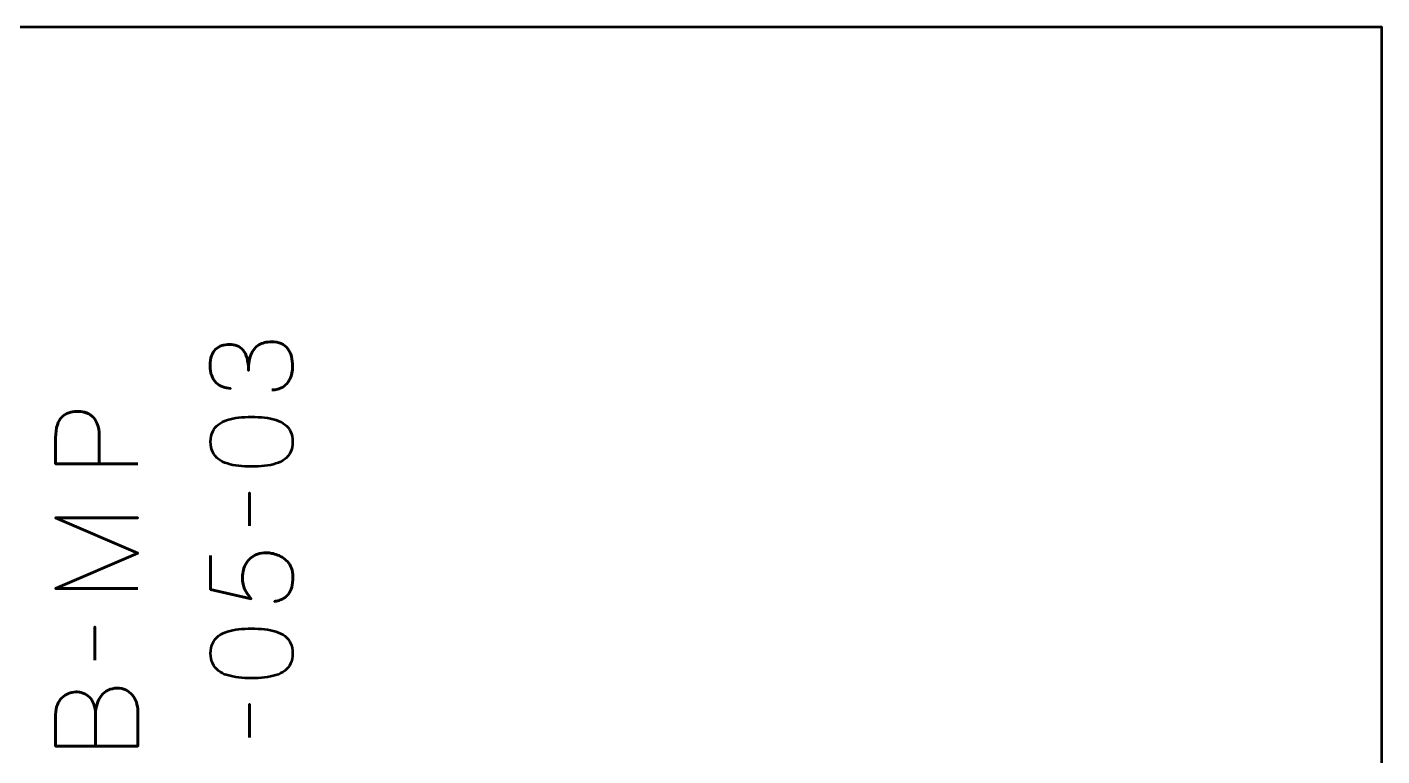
# Model space of a CAD drawing. Header units: centimetres. Extents: x -15.4 to -5.6, y -17.5 to -12.2.
# Drawn here: x -10.63 to -5.6, y -14.91 to -12.2 of the extents above; entities that cross this region are included whole.
import ezdxf

# ---------------------------------------------------------------- set-up
doc = ezdxf.new("R2010")
doc.units = ezdxf.units.CM
doc.header["$MEASUREMENT"] = 0
doc.layers.add('Layer 1', color=7, linetype='Continuous')

msp = doc.modelspace()

# ---------------------------------------------------------------- linework, layer by layer
at = {"layer": 'Layer 1', "lineweight": 53}
msp.add_open_spline([(-5.60014, -17.50002), (-5.60014, -17.50002), (-14.90004, -17.50002), (-14.90004, -17.50002), (-14.90004, -17.50002), (-15.17704, -17.50002), (-15.40014, -17.27693), (-15.40014, -16.99993), (-15.40014, -16.99993), (-15.40014, -16.99993), (-15.40014, -12.70007), (-15.40014, -12.70007), (-15.40014, -12.70007), (-15.40014, -12.42293), (-15.17704, -12.19997), (-14.90004, -12.19997), (-14.90004, -12.19997), (-14.90004, -12.19997), (-5.60014, -12.19997), (-5.60014, -12.19997), (-5.60014, -12.19997), (-5.59979, -13.96664), (-5.59979, -15.73334), (-5.60014, -17.50002)], degree=3, knots=[0, 0, 0, 0, 0.1666667, 0.1666667, 0.1666667, 0.1666667, 0.3333333, 0.3333333, 0.3333333, 0.3333333, 0.5, 0.5, 0.5, 0.5, 0.6666667, 0.6666667, 0.6666667, 0.6666667, 0.8333333, 0.8333333, 0.8333333, 0.8333333, 1, 1, 1, 1], dxfattribs=at)
at = {"layer": 'Layer 1', "color": 5, "lineweight": 53}
for points, knots in [([(-9.7241, -13.54808), (-9.70886, -13.54801), (-9.6956, -13.54448), (-9.6841, -13.5375), (-9.6841, -13.5375), (-9.67267, -13.53051), (-9.66371, -13.52056), (-9.65729, -13.50758), (-9.65729, -13.50758), (-9.65087, -13.4946), (-9.64762, -13.47901), (-9.64748, -13.46087), (-9.64748, -13.46087), (-9.64748, -13.44726), (-9.64889, -13.43491), (-9.65185, -13.42369), (-9.65185, -13.42369), (-9.65482, -13.41254), (-9.6594, -13.40295), (-9.66568, -13.39483), (-9.66568, -13.39483), (-9.67196, -13.38672), (-9.68008, -13.38051), (-9.68995, -13.37607), (-9.68995, -13.37607), (-9.6999, -13.37169), (-9.71183, -13.36951), (-9.7258, -13.36944), (-9.7258, -13.36944), (-9.74442, -13.36936), (-9.76016, -13.37317), (-9.77293, -13.38072), (-9.77293, -13.38072), (-9.7857, -13.38827), (-9.79529, -13.39999), (-9.80185, -13.41572), (-9.80185, -13.41572), (-9.80842, -13.43145), (-9.81173, -13.45163), (-9.81173, -13.47611), (-9.81173, -13.47611), (-9.81166, -13.45784), (-9.81335, -13.44253), (-9.81681, -13.43004), (-9.81681, -13.43004), (-9.82027, -13.41762), (-9.82514, -13.40768), (-9.83149, -13.4002), (-9.83149, -13.4002), (-9.83777, -13.39272), (-9.84525, -13.38729), (-9.85385, -13.38404), (-9.85385, -13.38404), (-9.86239, -13.38072), (-9.87177, -13.3791), (-9.882, -13.37917), (-9.882, -13.37917), (-9.89224, -13.3791), (-9.90169, -13.38051), (-9.91044, -13.38333), (-9.91044, -13.38333), (-9.91919, -13.38609), (-9.92688, -13.3906), (-9.93344, -13.39674), (-9.93344, -13.39674), (-9.94, -13.40288), (-9.94515, -13.41099), (-9.94882, -13.42094), (-9.94882, -13.42094), (-9.95249, -13.43096), (-9.95432, -13.44317), (-9.95439, -13.45749), (-9.95439, -13.45749), (-9.95432, -13.47174), (-9.95221, -13.48423), (-9.94811, -13.49481), (-9.94811, -13.49481), (-9.94402, -13.50547), (-9.93845, -13.51421), (-9.93132, -13.52127), (-9.93132, -13.52127), (-9.9242, -13.52825), (-9.91608, -13.53348), (-9.90691, -13.53693), (-9.90691, -13.53693), (-9.89774, -13.54046), (-9.888, -13.54215), (-9.87777, -13.54215), (-9.87777, -13.54215), (-9.888, -13.54215), (-9.89774, -13.54046), (-9.90691, -13.53693), (-9.90691, -13.53693), (-9.91608, -13.53348), (-9.9242, -13.52825), (-9.93132, -13.52127), (-9.93132, -13.52127), (-9.93845, -13.51421), (-9.94402, -13.50547), (-9.94811, -13.49481), (-9.94811, -13.49481), (-9.95221, -13.48423), (-9.95432, -13.47174), (-9.95439, -13.45749), (-9.95439, -13.45749), (-9.95432, -13.44317), (-9.95249, -13.43096), (-9.94882, -13.42094), (-9.94882, -13.42094), (-9.94515, -13.41099), (-9.94, -13.40288), (-9.93344, -13.39674), (-9.93344, -13.39674), (-9.92688, -13.3906), (-9.91919, -13.38609), (-9.91044, -13.38333), (-9.91044, -13.38333), (-9.90169, -13.38051), (-9.89224, -13.3791), (-9.882, -13.37917), (-9.882, -13.37917), (-9.87177, -13.3791), (-9.86239, -13.38072), (-9.85385, -13.38404), (-9.85385, -13.38404), (-9.84525, -13.38729), (-9.83777, -13.39272), (-9.83149, -13.4002), (-9.83149, -13.4002), (-9.82514, -13.40768), (-9.82027, -13.41762), (-9.81681, -13.43004), (-9.81681, -13.43004), (-9.81335, -13.44253), (-9.81166, -13.45784), (-9.81173, -13.47611), (-9.81173, -13.47611), (-9.81173, -13.45163), (-9.80842, -13.43145), (-9.80185, -13.41572), (-9.80185, -13.41572), (-9.79529, -13.39999), (-9.7857, -13.38827), (-9.77293, -13.38072), (-9.77293, -13.38072), (-9.76016, -13.37317), (-9.74442, -13.36936), (-9.7258, -13.36944), (-9.7258, -13.36944), (-9.71183, -13.36951), (-9.6999, -13.37169), (-9.68995, -13.37607), (-9.68995, -13.37607), (-9.68008, -13.38051), (-9.67196, -13.38672), (-9.66568, -13.39483), (-9.66568, -13.39483), (-9.6594, -13.40295), (-9.65482, -13.41254), (-9.65185, -13.42369), (-9.65185, -13.42369), (-9.64889, -13.43491), (-9.64748, -13.44726), (-9.64748, -13.46087), (-9.64748, -13.46087), (-9.64762, -13.47901), (-9.65087, -13.4946), (-9.65729, -13.50758), (-9.65729, -13.50758), (-9.66371, -13.52056), (-9.67267, -13.53051), (-9.6841, -13.5375), (-9.6841, -13.5375), (-9.6956, -13.54448), (-9.70886, -13.54801), (-9.7241, -13.54808)], [0, 0, 0, 0, 0.0227273, 0.0227273, 0.0227273, 0.0227273, 0.0454545, 0.0454545, 0.0454545, 0.0454545, 0.0681818, 0.0681818, 0.0681818, 0.0681818, 0.0909091, 0.0909091, 0.0909091, 0.0909091, 0.1136364, 0.1136364, 0.1136364, 0.1136364, 0.1363636, 0.1363636, 0.1363636, 0.1363636, 0.1590909, 0.1590909, 0.1590909, 0.1590909, 0.1818182, 0.1818182, 0.1818182, 0.1818182, 0.2045455, 0.2045455, 0.2045455, 0.2045455, 0.2272727, 0.2272727, 0.2272727, 0.2272727, 0.25, 0.25, 0.25, 0.25, 0.2727273, 0.2727273, 0.2727273, 0.2727273, 0.2954545, 0.2954545, 0.2954545, 0.2954545, 0.3181818, 0.3181818, 0.3181818, 0.3181818, 0.3409091, 0.3409091, 0.3409091, 0.3409091, 0.3636364, 0.3636364, 0.3636364, 0.3636364, 0.3863636, 0.3863636, 0.3863636, 0.3863636, 0.4090909, 0.4090909, 0.4090909, 0.4090909, 0.4318182, 0.4318182, 0.4318182, 0.4318182, 0.4545455, 0.4545455, 0.4545455, 0.4545455, 0.4772727, 0.4772727, 0.4772727, 0.4772727, 0.5, 0.5, 0.5, 0.5, 0.5227273, 0.5227273, 0.5227273, 0.5227273, 0.5454545, 0.5454545, 0.5454545, 0.5454545, 0.5681818, 0.5681818, 0.5681818, 0.5681818, 0.5909091, 0.5909091, 0.5909091, 0.5909091, 0.6136364, 0.6136364, 0.6136364, 0.6136364, 0.6363636, 0.6363636, 0.6363636, 0.6363636, 0.6590909, 0.6590909, 0.6590909, 0.6590909, 0.6818182, 0.6818182, 0.6818182, 0.6818182, 0.7045455, 0.7045455, 0.7045455, 0.7045455, 0.7272727, 0.7272727, 0.7272727, 0.7272727, 0.75, 0.75, 0.75, 0.75, 0.7727273, 0.7727273, 0.7727273, 0.7727273, 0.7954545, 0.7954545, 0.7954545, 0.7954545, 0.8181818, 0.8181818, 0.8181818, 0.8181818, 0.8409091, 0.8409091, 0.8409091, 0.8409091, 0.8636364, 0.8636364, 0.8636364, 0.8636364, 0.8863636, 0.8863636, 0.8863636, 0.8863636, 0.9090909, 0.9090909, 0.9090909, 0.9090909, 0.9318182, 0.9318182, 0.9318182, 0.9318182, 0.9545455, 0.9545455, 0.9545455, 0.9545455, 0.9772727, 0.9772727, 0.9772727, 0.9772727, 1, 1, 1, 1]), ([(-10.22279, -13.82324), (-10.22279, -13.82324), (-10.52801, -13.82324), (-10.52801, -13.82324), (-10.52801, -13.82324), (-10.52801, -13.82324), (-10.52801, -13.72587), (-10.52801, -13.72587), (-10.52801, -13.72587), (-10.52794, -13.7064), (-10.52575, -13.69039), (-10.52152, -13.67776), (-10.52152, -13.67776), (-10.51736, -13.6652), (-10.51157, -13.65532), (-10.50423, -13.64819), (-10.50423, -13.64819), (-10.49697, -13.64107), (-10.48864, -13.63599), (-10.47926, -13.63288), (-10.47926, -13.63288), (-10.46987, -13.62985), (-10.46007, -13.62809), (-10.44969, -13.62766), (-10.44969, -13.62766), (-10.43932, -13.62717), (-10.42916, -13.62837), (-10.41929, -13.63119), (-10.41929, -13.63119), (-10.40941, -13.63408), (-10.40045, -13.63895), (-10.3924, -13.64594), (-10.3924, -13.64594), (-10.38436, -13.65285), (-10.37794, -13.66223), (-10.37321, -13.67402), (-10.37321, -13.67402), (-10.36842, -13.6858), (-10.36602, -13.7004), (-10.36588, -13.71783), (-10.36588, -13.71783), (-10.36588, -13.71783), (-10.36588, -13.82324), (-10.36588, -13.82324), (-10.36588, -13.82324), (-10.36588, -13.82324), (-10.36588, -13.71783), (-10.36588, -13.71783), (-10.36588, -13.71783), (-10.36602, -13.70076), (-10.36842, -13.68629), (-10.37321, -13.67458), (-10.37321, -13.67458), (-10.37794, -13.6628), (-10.38436, -13.65341), (-10.3924, -13.64636), (-10.3924, -13.64636), (-10.40045, -13.63937), (-10.40941, -13.63436), (-10.41929, -13.6314), (-10.41929, -13.6314), (-10.42916, -13.62844), (-10.43932, -13.62717), (-10.44969, -13.62766), (-10.44969, -13.62766), (-10.46007, -13.62809), (-10.46987, -13.62985), (-10.47926, -13.63302), (-10.47926, -13.63302), (-10.48864, -13.63613), (-10.49697, -13.64135), (-10.50423, -13.64848), (-10.50423, -13.64848), (-10.51157, -13.65567), (-10.51736, -13.66555), (-10.52152, -13.67811), (-10.52152, -13.67811), (-10.52575, -13.69074), (-10.52794, -13.70661), (-10.52801, -13.72587), (-10.52801, -13.72587), (-10.52801, -13.72587), (-10.52801, -13.82324), (-10.52801, -13.82324), (-10.52801, -13.82324), (-10.52801, -13.82324), (-10.22279, -13.82324), (-10.22279, -13.82324)], [0, 0, 0, 0, 0.0454545, 0.0454545, 0.0454545, 0.0454545, 0.0909091, 0.0909091, 0.0909091, 0.0909091, 0.1363636, 0.1363636, 0.1363636, 0.1363636, 0.1818182, 0.1818182, 0.1818182, 0.1818182, 0.2272727, 0.2272727, 0.2272727, 0.2272727, 0.2727273, 0.2727273, 0.2727273, 0.2727273, 0.3181818, 0.3181818, 0.3181818, 0.3181818, 0.3636364, 0.3636364, 0.3636364, 0.3636364, 0.4090909, 0.4090909, 0.4090909, 0.4090909, 0.4545455, 0.4545455, 0.4545455, 0.4545455, 0.5, 0.5, 0.5, 0.5, 0.5454545, 0.5454545, 0.5454545, 0.5454545, 0.5909091, 0.5909091, 0.5909091, 0.5909091, 0.6363636, 0.6363636, 0.6363636, 0.6363636, 0.6818182, 0.6818182, 0.6818182, 0.6818182, 0.7272727, 0.7272727, 0.7272727, 0.7272727, 0.7727273, 0.7727273, 0.7727273, 0.7727273, 0.8181818, 0.8181818, 0.8181818, 0.8181818, 0.8636364, 0.8636364, 0.8636364, 0.8636364, 0.9090909, 0.9090909, 0.9090909, 0.9090909, 0.9545455, 0.9545455, 0.9545455, 0.9545455, 1, 1, 1, 1]), ([(-9.64748, -13.74069), (-9.64755, -13.72588), (-9.65016, -13.71311), (-9.65524, -13.70245), (-9.65524, -13.70245), (-9.66032, -13.69187), (-9.66759, -13.68305), (-9.67683, -13.676), (-9.67683, -13.676), (-9.68614, -13.66901), (-9.69715, -13.66351), (-9.70985, -13.65942), (-9.70985, -13.65942), (-9.72255, -13.65539), (-9.73645, -13.6525), (-9.75169, -13.65088), (-9.75169, -13.65088), (-9.76693, -13.64918), (-9.78295, -13.64834), (-9.79988, -13.64841), (-9.79988, -13.64841), (-9.81674, -13.64834), (-9.83276, -13.64918), (-9.84793, -13.65088), (-9.84793, -13.65088), (-9.8631, -13.6525), (-9.87707, -13.65539), (-9.88977, -13.65942), (-9.88977, -13.65942), (-9.9024, -13.66351), (-9.9134, -13.66901), (-9.92279, -13.676), (-9.92279, -13.676), (-9.9321, -13.68305), (-9.93937, -13.69187), (-9.94445, -13.70245), (-9.94445, -13.70245), (-9.9496, -13.71311), (-9.95221, -13.72588), (-9.95228, -13.74069), (-9.95228, -13.74069), (-9.95221, -13.75551), (-9.9496, -13.76828), (-9.94445, -13.77894), (-9.94445, -13.77894), (-9.93937, -13.78952), (-9.9321, -13.79834), (-9.92279, -13.80539), (-9.92279, -13.80539), (-9.9134, -13.81238), (-9.9024, -13.81788), (-9.88977, -13.82197), (-9.88977, -13.82197), (-9.87707, -13.826), (-9.8631, -13.82889), (-9.84793, -13.83051), (-9.84793, -13.83051), (-9.83276, -13.8322), (-9.81674, -13.83305), (-9.79988, -13.83298), (-9.79988, -13.83298), (-9.78295, -13.83305), (-9.76693, -13.8322), (-9.75169, -13.83051), (-9.75169, -13.83051), (-9.73645, -13.82889), (-9.72255, -13.826), (-9.70985, -13.82197), (-9.70985, -13.82197), (-9.69715, -13.81788), (-9.68614, -13.81238), (-9.67683, -13.80539), (-9.67683, -13.80539), (-9.66759, -13.79834), (-9.66032, -13.78952), (-9.65524, -13.77894), (-9.65524, -13.77894), (-9.65016, -13.76828), (-9.64755, -13.75551), (-9.64748, -13.74069)], [0, 0, 0, 0, 0.05, 0.05, 0.05, 0.05, 0.1, 0.1, 0.1, 0.1, 0.15, 0.15, 0.15, 0.15, 0.2, 0.2, 0.2, 0.2, 0.25, 0.25, 0.25, 0.25, 0.3, 0.3, 0.3, 0.3, 0.35, 0.35, 0.35, 0.35, 0.4, 0.4, 0.4, 0.4, 0.45, 0.45, 0.45, 0.45, 0.5, 0.5, 0.5, 0.5, 0.55, 0.55, 0.55, 0.55, 0.6, 0.6, 0.6, 0.6, 0.65, 0.65, 0.65, 0.65, 0.7, 0.7, 0.7, 0.7, 0.75, 0.75, 0.75, 0.75, 0.8, 0.8, 0.8, 0.8, 0.85, 0.85, 0.85, 0.85, 0.9, 0.9, 0.9, 0.9, 0.95, 0.95, 0.95, 0.95, 1, 1, 1, 1]), ([(-9.64748, -13.74069), (-9.64755, -13.72588), (-9.65016, -13.71311), (-9.65524, -13.70245), (-9.65524, -13.70245), (-9.66032, -13.69187), (-9.66759, -13.68305), (-9.67683, -13.676), (-9.67683, -13.676), (-9.68614, -13.66901), (-9.69715, -13.66351), (-9.70985, -13.65942), (-9.70985, -13.65942), (-9.72255, -13.65539), (-9.73645, -13.6525), (-9.75169, -13.65088), (-9.75169, -13.65088), (-9.76693, -13.64918), (-9.78295, -13.64834), (-9.79988, -13.64841), (-9.79988, -13.64841), (-9.81674, -13.64834), (-9.83276, -13.64918), (-9.84793, -13.65088), (-9.84793, -13.65088), (-9.8631, -13.6525), (-9.87707, -13.65539), (-9.88977, -13.65942), (-9.88977, -13.65942), (-9.9024, -13.66351), (-9.9134, -13.66901), (-9.92279, -13.676), (-9.92279, -13.676), (-9.9321, -13.68305), (-9.93937, -13.69187), (-9.94445, -13.70245), (-9.94445, -13.70245), (-9.9496, -13.71311), (-9.95221, -13.72588), (-9.95228, -13.74069), (-9.95228, -13.74069), (-9.95221, -13.75551), (-9.9496, -13.76828), (-9.94445, -13.77894), (-9.94445, -13.77894), (-9.93937, -13.78952), (-9.9321, -13.79834), (-9.92279, -13.80539), (-9.92279, -13.80539), (-9.9134, -13.81238), (-9.9024, -13.81788), (-9.88977, -13.82197), (-9.88977, -13.82197), (-9.87707, -13.826), (-9.8631, -13.82889), (-9.84793, -13.83051), (-9.84793, -13.83051), (-9.83276, -13.8322), (-9.81674, -13.83305), (-9.79988, -13.83298), (-9.79988, -13.83298), (-9.78295, -13.83305), (-9.76693, -13.8322), (-9.75169, -13.83051), (-9.75169, -13.83051), (-9.73645, -13.82889), (-9.72255, -13.826), (-9.70985, -13.82197), (-9.70985, -13.82197), (-9.69715, -13.81788), (-9.68614, -13.81238), (-9.67683, -13.80539), (-9.67683, -13.80539), (-9.66759, -13.79834), (-9.66032, -13.78952), (-9.65524, -13.77894), (-9.65524, -13.77894), (-9.65016, -13.76828), (-9.64755, -13.75551), (-9.64748, -13.74069)], [0, 0, 0, 0, 0.05, 0.05, 0.05, 0.05, 0.1, 0.1, 0.1, 0.1, 0.15, 0.15, 0.15, 0.15, 0.2, 0.2, 0.2, 0.2, 0.25, 0.25, 0.25, 0.25, 0.3, 0.3, 0.3, 0.3, 0.35, 0.35, 0.35, 0.35, 0.4, 0.4, 0.4, 0.4, 0.45, 0.45, 0.45, 0.45, 0.5, 0.5, 0.5, 0.5, 0.55, 0.55, 0.55, 0.55, 0.6, 0.6, 0.6, 0.6, 0.65, 0.65, 0.65, 0.65, 0.7, 0.7, 0.7, 0.7, 0.75, 0.75, 0.75, 0.75, 0.8, 0.8, 0.8, 0.8, 0.85, 0.85, 0.85, 0.85, 0.9, 0.9, 0.9, 0.9, 0.95, 0.95, 0.95, 0.95, 1, 1, 1, 1]), ([(-9.80708, -14.05311), (-9.80708, -14.05311), (-9.80708, -13.92992), (-9.80708, -13.92992), (-9.80708, -13.92992), (-9.80708, -13.92992), (-9.80708, -14.05311), (-9.80708, -14.05311)], [0, 0, 0, 0, 0.5, 0.5, 0.5, 0.5, 1, 1, 1, 1]), ([(-10.22279, -14.28594), (-10.22279, -14.28594), (-10.52801, -14.28594), (-10.52801, -14.28594), (-10.52801, -14.28594), (-10.52801, -14.28594), (-10.22279, -14.15471), (-10.22279, -14.15471), (-10.22279, -14.15471), (-10.22279, -14.15471), (-10.52801, -14.02305), (-10.52801, -14.02305), (-10.52801, -14.02305), (-10.52801, -14.02305), (-10.22279, -14.02305), (-10.22279, -14.02305), (-10.22279, -14.02305), (-10.22279, -14.02305), (-10.52801, -14.02305), (-10.52801, -14.02305), (-10.52801, -14.02305), (-10.52801, -14.02305), (-10.22279, -14.15471), (-10.22279, -14.15471), (-10.22279, -14.15471), (-10.22279, -14.15471), (-10.52801, -14.28594), (-10.52801, -14.28594), (-10.52801, -14.28594), (-10.52801, -14.28594), (-10.22279, -14.28594), (-10.22279, -14.28594)], [0, 0, 0, 0, 0.125, 0.125, 0.125, 0.125, 0.25, 0.25, 0.25, 0.25, 0.375, 0.375, 0.375, 0.375, 0.5, 0.5, 0.5, 0.5, 0.625, 0.625, 0.625, 0.625, 0.75, 0.75, 0.75, 0.75, 0.875, 0.875, 0.875, 0.875, 1, 1, 1, 1]), ([(-9.9527, -14.16275), (-9.9527, -14.16275), (-9.9527, -14.28975), (-9.9527, -14.28975), (-9.9527, -14.28975), (-9.9527, -14.28975), (-9.80115, -14.32362), (-9.80115, -14.32362), (-9.80115, -14.32362), (-9.80623, -14.31769), (-9.81081, -14.31205), (-9.81484, -14.30661), (-9.81484, -14.30661), (-9.81886, -14.30125), (-9.82224, -14.29561), (-9.82507, -14.28961), (-9.82507, -14.28961), (-9.82789, -14.28368), (-9.83001, -14.27691), (-9.83149, -14.26929), (-9.83149, -14.26929), (-9.83297, -14.26174), (-9.83375, -14.25271), (-9.83375, -14.24234), (-9.83375, -14.24234), (-9.83375, -14.23387), (-9.83262, -14.2254), (-9.83029, -14.21694), (-9.83029, -14.21694), (-9.82803, -14.20847), (-9.82457, -14.20043), (-9.81999, -14.19281), (-9.81999, -14.19281), (-9.81533, -14.18512), (-9.80954, -14.17834), (-9.80256, -14.17242), (-9.80256, -14.17242), (-9.79557, -14.16642), (-9.78739, -14.16169), (-9.77801, -14.15831), (-9.77801, -14.15831), (-9.76862, -14.15485), (-9.75797, -14.15309), (-9.74612, -14.15302), (-9.74612, -14.15302), (-9.74174, -14.15294), (-9.73624, -14.15344), (-9.72975, -14.15443), (-9.72975, -14.15443), (-9.72326, -14.15534), (-9.7162, -14.15704), (-9.70872, -14.15944), (-9.70872, -14.15944), (-9.70124, -14.16183), (-9.69383, -14.16522), (-9.6865, -14.16952), (-9.6865, -14.16952), (-9.67916, -14.17383), (-9.67246, -14.17933), (-9.66639, -14.18596), (-9.66639, -14.18596), (-9.66032, -14.1926), (-9.65545, -14.20064), (-9.65178, -14.21002), (-9.65178, -14.21002), (-9.64819, -14.21948), (-9.64628, -14.23056), (-9.64621, -14.24318), (-9.64621, -14.24318), (-9.64628, -14.25828), (-9.6479, -14.27098), (-9.65094, -14.28128), (-9.65094, -14.28128), (-9.65404, -14.29159), (-9.65806, -14.29998), (-9.66314, -14.30647), (-9.66314, -14.30647), (-9.66822, -14.31303), (-9.6738, -14.31811), (-9.67986, -14.32178), (-9.67986, -14.32178), (-9.68593, -14.32545), (-9.692, -14.3282), (-9.69807, -14.33004), (-9.69807, -14.33004), (-9.70414, -14.33187), (-9.70971, -14.33328), (-9.71479, -14.3342), (-9.71479, -14.3342), (-9.70971, -14.33328), (-9.70414, -14.33187), (-9.69807, -14.33004), (-9.69807, -14.33004), (-9.692, -14.3282), (-9.68593, -14.32545), (-9.67986, -14.32178), (-9.67986, -14.32178), (-9.6738, -14.31811), (-9.66822, -14.31303), (-9.66314, -14.30647), (-9.66314, -14.30647), (-9.65806, -14.29998), (-9.65404, -14.29159), (-9.65094, -14.28128), (-9.65094, -14.28128), (-9.6479, -14.27098), (-9.64628, -14.25828), (-9.64621, -14.24318), (-9.64621, -14.24318), (-9.64628, -14.23056), (-9.64819, -14.21948), (-9.65178, -14.21002), (-9.65178, -14.21002), (-9.65545, -14.20064), (-9.66032, -14.1926), (-9.66639, -14.18596), (-9.66639, -14.18596), (-9.67246, -14.17933), (-9.67916, -14.17383), (-9.6865, -14.16952), (-9.6865, -14.16952), (-9.69383, -14.16522), (-9.70124, -14.16183), (-9.70872, -14.15944), (-9.70872, -14.15944), (-9.7162, -14.15704), (-9.72326, -14.15534), (-9.72975, -14.15443), (-9.72975, -14.15443), (-9.73624, -14.15344), (-9.74174, -14.15294), (-9.74612, -14.15302), (-9.74612, -14.15302), (-9.75797, -14.15309), (-9.76862, -14.15485), (-9.77801, -14.15831), (-9.77801, -14.15831), (-9.78739, -14.16169), (-9.79557, -14.16642), (-9.80256, -14.17242), (-9.80256, -14.17242), (-9.80954, -14.17834), (-9.81533, -14.18512), (-9.81999, -14.19281), (-9.81999, -14.19281), (-9.82457, -14.20043), (-9.82803, -14.20847), (-9.83029, -14.21694), (-9.83029, -14.21694), (-9.83262, -14.2254), (-9.83375, -14.23387), (-9.83375, -14.24234), (-9.83375, -14.24234), (-9.83375, -14.25271), (-9.83297, -14.26174), (-9.83149, -14.26929), (-9.83149, -14.26929), (-9.83001, -14.27691), (-9.82789, -14.28368), (-9.82507, -14.28961), (-9.82507, -14.28961), (-9.82224, -14.29561), (-9.81886, -14.30125), (-9.81484, -14.30661), (-9.81484, -14.30661), (-9.81081, -14.31205), (-9.80623, -14.31769), (-9.80115, -14.32362), (-9.80115, -14.32362), (-9.80115, -14.32362), (-9.9527, -14.28975), (-9.9527, -14.28975), (-9.9527, -14.28975), (-9.9527, -14.28975), (-9.9527, -14.16275), (-9.9527, -14.16275)], [0, 0, 0, 0, 0.0227273, 0.0227273, 0.0227273, 0.0227273, 0.0454545, 0.0454545, 0.0454545, 0.0454545, 0.0681818, 0.0681818, 0.0681818, 0.0681818, 0.0909091, 0.0909091, 0.0909091, 0.0909091, 0.1136364, 0.1136364, 0.1136364, 0.1136364, 0.1363636, 0.1363636, 0.1363636, 0.1363636, 0.1590909, 0.1590909, 0.1590909, 0.1590909, 0.1818182, 0.1818182, 0.1818182, 0.1818182, 0.2045455, 0.2045455, 0.2045455, 0.2045455, 0.2272727, 0.2272727, 0.2272727, 0.2272727, 0.25, 0.25, 0.25, 0.25, 0.2727273, 0.2727273, 0.2727273, 0.2727273, 0.2954545, 0.2954545, 0.2954545, 0.2954545, 0.3181818, 0.3181818, 0.3181818, 0.3181818, 0.3409091, 0.3409091, 0.3409091, 0.3409091, 0.3636364, 0.3636364, 0.3636364, 0.3636364, 0.3863636, 0.3863636, 0.3863636, 0.3863636, 0.4090909, 0.4090909, 0.4090909, 0.4090909, 0.4318182, 0.4318182, 0.4318182, 0.4318182, 0.4545455, 0.4545455, 0.4545455, 0.4545455, 0.4772727, 0.4772727, 0.4772727, 0.4772727, 0.5, 0.5, 0.5, 0.5, 0.5227273, 0.5227273, 0.5227273, 0.5227273, 0.5454545, 0.5454545, 0.5454545, 0.5454545, 0.5681818, 0.5681818, 0.5681818, 0.5681818, 0.5909091, 0.5909091, 0.5909091, 0.5909091, 0.6136364, 0.6136364, 0.6136364, 0.6136364, 0.6363636, 0.6363636, 0.6363636, 0.6363636, 0.6590909, 0.6590909, 0.6590909, 0.6590909, 0.6818182, 0.6818182, 0.6818182, 0.6818182, 0.7045455, 0.7045455, 0.7045455, 0.7045455, 0.7272727, 0.7272727, 0.7272727, 0.7272727, 0.75, 0.75, 0.75, 0.75, 0.7727273, 0.7727273, 0.7727273, 0.7727273, 0.7954545, 0.7954545, 0.7954545, 0.7954545, 0.8181818, 0.8181818, 0.8181818, 0.8181818, 0.8409091, 0.8409091, 0.8409091, 0.8409091, 0.8636364, 0.8636364, 0.8636364, 0.8636364, 0.8863636, 0.8863636, 0.8863636, 0.8863636, 0.9090909, 0.9090909, 0.9090909, 0.9090909, 0.9318182, 0.9318182, 0.9318182, 0.9318182, 0.9545455, 0.9545455, 0.9545455, 0.9545455, 0.9772727, 0.9772727, 0.9772727, 0.9772727, 1, 1, 1, 1]), ([(-10.38239, -14.55179), (-10.38239, -14.55179), (-10.38239, -14.4286), (-10.38239, -14.4286), (-10.38239, -14.4286), (-10.38239, -14.4286), (-10.38239, -14.55179), (-10.38239, -14.55179)], [0, 0, 0, 0, 0.5, 0.5, 0.5, 0.5, 1, 1, 1, 1]), ([(-9.64748, -14.52681), (-9.64755, -14.512), (-9.65016, -14.49923), (-9.65524, -14.48857), (-9.65524, -14.48857), (-9.66032, -14.47799), (-9.66759, -14.46917), (-9.67683, -14.46212), (-9.67683, -14.46212), (-9.68614, -14.45513), (-9.69715, -14.44963), (-9.70985, -14.44554), (-9.70985, -14.44554), (-9.72255, -14.44151), (-9.73645, -14.43862), (-9.75169, -14.437), (-9.75169, -14.437), (-9.76693, -14.4353), (-9.78295, -14.43446), (-9.79988, -14.43453), (-9.79988, -14.43453), (-9.81674, -14.43446), (-9.83276, -14.4353), (-9.84793, -14.437), (-9.84793, -14.437), (-9.8631, -14.43862), (-9.87707, -14.44151), (-9.88977, -14.44554), (-9.88977, -14.44554), (-9.9024, -14.44963), (-9.9134, -14.45513), (-9.92279, -14.46212), (-9.92279, -14.46212), (-9.9321, -14.46917), (-9.93937, -14.47799), (-9.94445, -14.48857), (-9.94445, -14.48857), (-9.9496, -14.49923), (-9.95221, -14.512), (-9.95228, -14.52681), (-9.95228, -14.52681), (-9.95221, -14.54163), (-9.9496, -14.5544), (-9.94445, -14.56506), (-9.94445, -14.56506), (-9.93937, -14.57564), (-9.9321, -14.58446), (-9.92279, -14.59151), (-9.92279, -14.59151), (-9.9134, -14.5985), (-9.9024, -14.604), (-9.88977, -14.60809), (-9.88977, -14.60809), (-9.87707, -14.61212), (-9.8631, -14.61501), (-9.84793, -14.61663), (-9.84793, -14.61663), (-9.83276, -14.61832), (-9.81674, -14.61917), (-9.79988, -14.6191), (-9.79988, -14.6191), (-9.78295, -14.61917), (-9.76693, -14.61832), (-9.75169, -14.61663), (-9.75169, -14.61663), (-9.73645, -14.61501), (-9.72255, -14.61212), (-9.70985, -14.60809), (-9.70985, -14.60809), (-9.69715, -14.604), (-9.68614, -14.5985), (-9.67683, -14.59151), (-9.67683, -14.59151), (-9.66759, -14.58446), (-9.66032, -14.57564), (-9.65524, -14.56506), (-9.65524, -14.56506), (-9.65016, -14.5544), (-9.64755, -14.54163), (-9.64748, -14.52681)], [0, 0, 0, 0, 0.05, 0.05, 0.05, 0.05, 0.1, 0.1, 0.1, 0.1, 0.15, 0.15, 0.15, 0.15, 0.2, 0.2, 0.2, 0.2, 0.25, 0.25, 0.25, 0.25, 0.3, 0.3, 0.3, 0.3, 0.35, 0.35, 0.35, 0.35, 0.4, 0.4, 0.4, 0.4, 0.45, 0.45, 0.45, 0.45, 0.5, 0.5, 0.5, 0.5, 0.55, 0.55, 0.55, 0.55, 0.6, 0.6, 0.6, 0.6, 0.65, 0.65, 0.65, 0.65, 0.7, 0.7, 0.7, 0.7, 0.75, 0.75, 0.75, 0.75, 0.8, 0.8, 0.8, 0.8, 0.85, 0.85, 0.85, 0.85, 0.9, 0.9, 0.9, 0.9, 0.95, 0.95, 0.95, 0.95, 1, 1, 1, 1]), ([(-9.64748, -14.52681), (-9.64755, -14.512), (-9.65016, -14.49923), (-9.65524, -14.48857), (-9.65524, -14.48857), (-9.66032, -14.47799), (-9.66759, -14.46917), (-9.67683, -14.46212), (-9.67683, -14.46212), (-9.68614, -14.45513), (-9.69715, -14.44963), (-9.70985, -14.44554), (-9.70985, -14.44554), (-9.72255, -14.44151), (-9.73645, -14.43862), (-9.75169, -14.437), (-9.75169, -14.437), (-9.76693, -14.4353), (-9.78295, -14.43446), (-9.79988, -14.43453), (-9.79988, -14.43453), (-9.81674, -14.43446), (-9.83276, -14.4353), (-9.84793, -14.437), (-9.84793, -14.437), (-9.8631, -14.43862), (-9.87707, -14.44151), (-9.88977, -14.44554), (-9.88977, -14.44554), (-9.9024, -14.44963), (-9.9134, -14.45513), (-9.92279, -14.46212), (-9.92279, -14.46212), (-9.9321, -14.46917), (-9.93937, -14.47799), (-9.94445, -14.48857), (-9.94445, -14.48857), (-9.9496, -14.49923), (-9.95221, -14.512), (-9.95228, -14.52681), (-9.95228, -14.52681), (-9.95221, -14.54163), (-9.9496, -14.5544), (-9.94445, -14.56506), (-9.94445, -14.56506), (-9.93937, -14.57564), (-9.9321, -14.58446), (-9.92279, -14.59151), (-9.92279, -14.59151), (-9.9134, -14.5985), (-9.9024, -14.604), (-9.88977, -14.60809), (-9.88977, -14.60809), (-9.87707, -14.61212), (-9.8631, -14.61501), (-9.84793, -14.61663), (-9.84793, -14.61663), (-9.83276, -14.61832), (-9.81674, -14.61917), (-9.79988, -14.6191), (-9.79988, -14.6191), (-9.78295, -14.61917), (-9.76693, -14.61832), (-9.75169, -14.61663), (-9.75169, -14.61663), (-9.73645, -14.61501), (-9.72255, -14.61212), (-9.70985, -14.60809), (-9.70985, -14.60809), (-9.69715, -14.604), (-9.68614, -14.5985), (-9.67683, -14.59151), (-9.67683, -14.59151), (-9.66759, -14.58446), (-9.66032, -14.57564), (-9.65524, -14.56506), (-9.65524, -14.56506), (-9.65016, -14.5544), (-9.64755, -14.54163), (-9.64748, -14.52681)], [0, 0, 0, 0, 0.05, 0.05, 0.05, 0.05, 0.1, 0.1, 0.1, 0.1, 0.15, 0.15, 0.15, 0.15, 0.2, 0.2, 0.2, 0.2, 0.25, 0.25, 0.25, 0.25, 0.3, 0.3, 0.3, 0.3, 0.35, 0.35, 0.35, 0.35, 0.4, 0.4, 0.4, 0.4, 0.45, 0.45, 0.45, 0.45, 0.5, 0.5, 0.5, 0.5, 0.55, 0.55, 0.55, 0.55, 0.6, 0.6, 0.6, 0.6, 0.65, 0.65, 0.65, 0.65, 0.7, 0.7, 0.7, 0.7, 0.75, 0.75, 0.75, 0.75, 0.8, 0.8, 0.8, 0.8, 0.85, 0.85, 0.85, 0.85, 0.9, 0.9, 0.9, 0.9, 0.95, 0.95, 0.95, 0.95, 1, 1, 1, 1]), ([(-10.37985, -14.87225), (-10.37985, -14.87225), (-10.37985, -14.75499), (-10.37985, -14.75499), (-10.37985, -14.75499), (-10.37992, -14.73975), (-10.38203, -14.72677), (-10.3862, -14.71583), (-10.3862, -14.71583), (-10.39029, -14.70496), (-10.39586, -14.69615), (-10.40285, -14.6893), (-10.40285, -14.6893), (-10.40983, -14.68246), (-10.41773, -14.67752), (-10.42648, -14.67441), (-10.42648, -14.67441), (-10.43516, -14.67138), (-10.44419, -14.66997), (-10.4535, -14.67032), (-10.4535, -14.67032), (-10.46282, -14.67075), (-10.47185, -14.67272), (-10.48067, -14.67625), (-10.48067, -14.67625), (-10.48949, -14.67971), (-10.49746, -14.68493), (-10.50459, -14.69177), (-10.50459, -14.69177), (-10.51171, -14.69861), (-10.51736, -14.70715), (-10.52152, -14.71752), (-10.52152, -14.71752), (-10.52575, -14.7279), (-10.52794, -14.7401), (-10.52801, -14.75414), (-10.52801, -14.75414), (-10.52801, -14.75414), (-10.52801, -14.87225), (-10.52801, -14.87225), (-10.52801, -14.87225), (-10.52801, -14.87225), (-10.22279, -14.87225), (-10.22279, -14.87225), (-10.22279, -14.87225), (-10.22279, -14.87225), (-10.22279, -14.74229), (-10.22279, -14.74229), (-10.22279, -14.74229), (-10.22279, -14.73015), (-10.22455, -14.71886), (-10.22801, -14.70842), (-10.22801, -14.70842), (-10.23154, -14.69798), (-10.23655, -14.68888), (-10.24318, -14.68098), (-10.24318, -14.68098), (-10.24988, -14.67314), (-10.25793, -14.66701), (-10.26745, -14.66263), (-10.26745, -14.66263), (-10.27698, -14.65826), (-10.28777, -14.656), (-10.29984, -14.65593), (-10.29984, -14.65593), (-10.31197, -14.65621), (-10.32291, -14.65875), (-10.33271, -14.66362), (-10.33271, -14.66362), (-10.34252, -14.66849), (-10.35092, -14.67526), (-10.3579, -14.68401), (-10.3579, -14.68401), (-10.36496, -14.69276), (-10.37039, -14.7032), (-10.37413, -14.7152), (-10.37413, -14.7152), (-10.37787, -14.72719), (-10.37977, -14.74045), (-10.37985, -14.75499), (-10.37985, -14.75499), (-10.37977, -14.74045), (-10.37787, -14.72719), (-10.37413, -14.7152), (-10.37413, -14.7152), (-10.37039, -14.7032), (-10.36496, -14.69276), (-10.3579, -14.68401), (-10.3579, -14.68401), (-10.35092, -14.67526), (-10.34252, -14.66849), (-10.33271, -14.66362), (-10.33271, -14.66362), (-10.32291, -14.65875), (-10.31197, -14.65621), (-10.29984, -14.65593), (-10.29984, -14.65593), (-10.28777, -14.656), (-10.27698, -14.65826), (-10.26745, -14.66263), (-10.26745, -14.66263), (-10.25793, -14.66701), (-10.24988, -14.67314), (-10.24318, -14.68098), (-10.24318, -14.68098), (-10.23655, -14.68888), (-10.23154, -14.69798), (-10.22801, -14.70842), (-10.22801, -14.70842), (-10.22455, -14.71886), (-10.22279, -14.73015), (-10.22279, -14.74229), (-10.22279, -14.74229), (-10.22279, -14.74229), (-10.22279, -14.87225), (-10.22279, -14.87225), (-10.22279, -14.87225), (-10.22279, -14.87225), (-10.52801, -14.87225), (-10.52801, -14.87225), (-10.52801, -14.87225), (-10.52801, -14.87225), (-10.52801, -14.75414), (-10.52801, -14.75414), (-10.52801, -14.75414), (-10.52794, -14.7401), (-10.52575, -14.7279), (-10.52152, -14.71752), (-10.52152, -14.71752), (-10.51736, -14.70715), (-10.51171, -14.69861), (-10.50459, -14.69177), (-10.50459, -14.69177), (-10.49746, -14.68493), (-10.48949, -14.67971), (-10.48067, -14.67625), (-10.48067, -14.67625), (-10.47185, -14.67272), (-10.46282, -14.67075), (-10.4535, -14.67032), (-10.4535, -14.67032), (-10.44419, -14.66997), (-10.43516, -14.67138), (-10.42648, -14.67441), (-10.42648, -14.67441), (-10.41773, -14.67752), (-10.40983, -14.68246), (-10.40285, -14.6893), (-10.40285, -14.6893), (-10.39586, -14.69615), (-10.39029, -14.70496), (-10.3862, -14.71583), (-10.3862, -14.71583), (-10.38203, -14.72677), (-10.37992, -14.73975), (-10.37985, -14.75499), (-10.37985, -14.75499), (-10.37985, -14.75499), (-10.37985, -14.87225), (-10.37985, -14.87225)], [0, 0, 0, 0, 0.025, 0.025, 0.025, 0.025, 0.05, 0.05, 0.05, 0.05, 0.075, 0.075, 0.075, 0.075, 0.1, 0.1, 0.1, 0.1, 0.125, 0.125, 0.125, 0.125, 0.15, 0.15, 0.15, 0.15, 0.175, 0.175, 0.175, 0.175, 0.2, 0.2, 0.2, 0.2, 0.225, 0.225, 0.225, 0.225, 0.25, 0.25, 0.25, 0.25, 0.275, 0.275, 0.275, 0.275, 0.3, 0.3, 0.3, 0.3, 0.325, 0.325, 0.325, 0.325, 0.35, 0.35, 0.35, 0.35, 0.375, 0.375, 0.375, 0.375, 0.4, 0.4, 0.4, 0.4, 0.425, 0.425, 0.425, 0.425, 0.45, 0.45, 0.45, 0.45, 0.475, 0.475, 0.475, 0.475, 0.5, 0.5, 0.5, 0.5, 0.525, 0.525, 0.525, 0.525, 0.55, 0.55, 0.55, 0.55, 0.575, 0.575, 0.575, 0.575, 0.6, 0.6, 0.6, 0.6, 0.625, 0.625, 0.625, 0.625, 0.65, 0.65, 0.65, 0.65, 0.675, 0.675, 0.675, 0.675, 0.7, 0.7, 0.7, 0.7, 0.725, 0.725, 0.725, 0.725, 0.75, 0.75, 0.75, 0.75, 0.775, 0.775, 0.775, 0.775, 0.8, 0.8, 0.8, 0.8, 0.825, 0.825, 0.825, 0.825, 0.85, 0.85, 0.85, 0.85, 0.875, 0.875, 0.875, 0.875, 0.9, 0.9, 0.9, 0.9, 0.925, 0.925, 0.925, 0.925, 0.95, 0.95, 0.95, 0.95, 0.975, 0.975, 0.975, 0.975, 1, 1, 1, 1]), ([(-9.80708, -14.83923), (-9.80708, -14.83923), (-9.80708, -14.71604), (-9.80708, -14.71604), (-9.80708, -14.71604), (-9.80708, -14.71604), (-9.80708, -14.83923), (-9.80708, -14.83923)], [0, 0, 0, 0, 0.5, 0.5, 0.5, 0.5, 1, 1, 1, 1])]:
    msp.add_open_spline(points, degree=3, knots=knots, dxfattribs=at)

doc.saveas('drawing.dxf')
